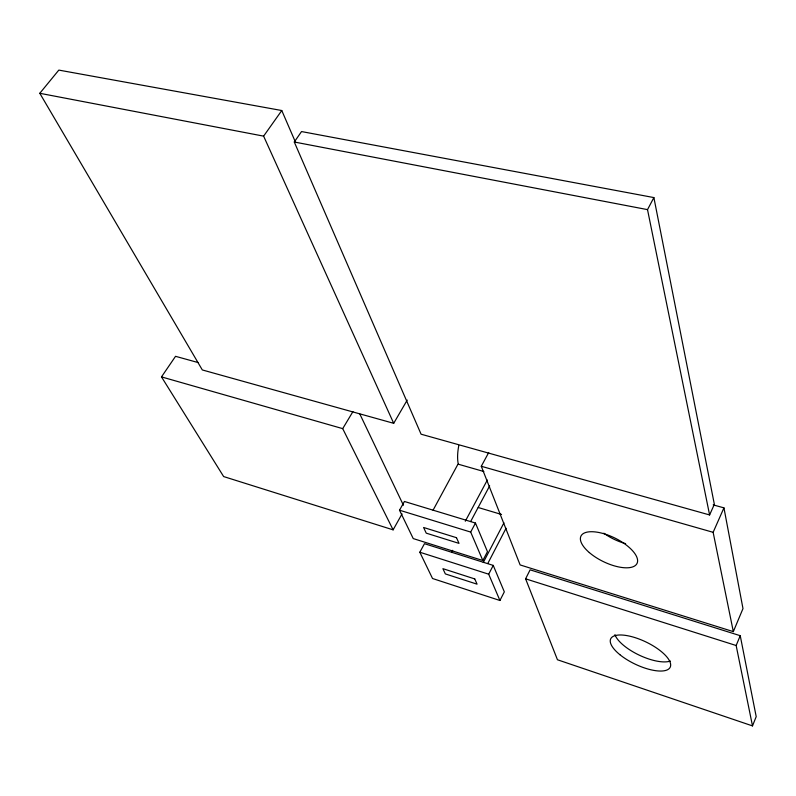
<?xml version="1.0" encoding="UTF-8"?>
<svg xmlns="http://www.w3.org/2000/svg" width="796" height="796" viewBox="0 0 796 796"><rect width="100%" height="100%" fill="white"/><g stroke="black" fill="none" stroke-linecap="round" stroke-linejoin="round"><path stroke-width="1.19" d="M752.499 725.902L756.2 716.639L740.24 635.696L530.116 569.837L525.599 578.831L557.459 659.765L752.499 725.902L736.151 645.516L740.24 635.696M488.714 452.526L481.291 466.277L520.126 564.931L733.325 631.626L742.986 608.592L723.942 507.858L713.186 504.883M733.325 631.626L713.136 532.315L723.942 507.858M709.604 514.952L714.35 504.316L653.884 197.577L301.535 131.559L294.281 142.006L421.084 434.198L709.604 514.952L647.516 209.627L653.884 197.577M499.928 600.492L504.326 591.846L493.231 565.399L424.477 543.688L419.82 552.225L432.526 578.503L499.928 600.492L488.694 574.195L419.82 552.225M488.694 574.195L493.231 565.399M487.829 563.439L506.067 528.255M482.844 560.523L487.46 551.658L475.471 523.062L404.418 501.47L399.512 510.206L413.224 538.574L482.844 560.523L470.685 532.076L399.512 510.206M483.281 562.533L503.938 522.833M470.685 532.076L475.471 523.062M470.635 521.549L489.649 485.878M465.302 521.231L487.341 480.018M451.521 552.504L452.675 550.325M433.074 510.176L458.207 463.73A29.611 12.467 -74.5 0 1 458.795 445.601M198.264 362.598L175.538 356.319L161.489 376.896L223.646 476.565L393.115 529.847L402.04 513.908M295.107 141.31L281.774 110.525L58.824 70.098L39.8 93.291L202.313 369.941L393.702 423.313L407.214 400.09M393.115 529.847L342.708 428.636L352.936 411.602M393.702 423.313L263.615 136.136L281.774 110.525M39.8 93.291L263.615 136.136M294.281 142.006L647.516 209.627M481.291 466.277L713.136 532.315M161.489 376.896L342.708 428.636M458.307 464.207L483.859 471.521M478.237 507.51L501.55 514.475M525.599 578.831L736.151 645.516M359.852 414.059L403.423 505.251M625.646 543.638A30.935 13.432 25.9 0 1 603.826 533.201M670.361 661.058A32.835 12.467 25.4 0 1 639.118 655.088A32.835 12.467 25.4 0 1 614.93 634.631M456.496 537.698L423.581 527.479L426.238 533.151L459.013 543.379L456.496 537.698M474.754 578.921L442.894 568.662L445.352 573.916L477.073 584.174L474.754 578.921M589.329 552.573A31.193 13.114 26 0 0 636.82 563.827A31.193 13.114 26 0 0 600.831 532.922A31.193 13.114 26 0 0 589.329 552.573M619.845 654.65A32.944 12.328 25.5 0 0 669.904 667.735A32.944 12.328 25.5 0 0 631.676 636.651A32.944 12.328 25.5 0 0 619.845 654.65"/></g></svg>
